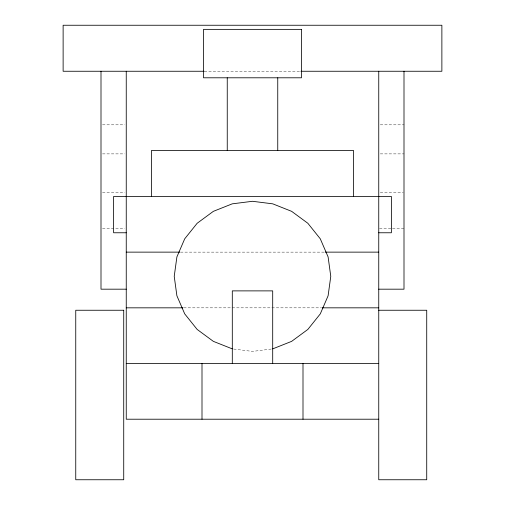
<?xml version="1.0" encoding="UTF-8"?>
<svg xmlns="http://www.w3.org/2000/svg" width="505" height="505" viewBox="0 0 505 505"><rect width="100%" height="100%" fill="white"/><g stroke="black" fill="none" stroke-linecap="round" stroke-linejoin="round"><path stroke-width="0.38" stroke-dasharray="2.52 1.89" d="M271.198 349.056L252.5 351.417L233.02 348.955M204.367 71.255L300.633 71.255M102.528 124.823L124.722 124.823M380.278 124.823L404 124.823M102.528 153.88L124.722 153.88M380.278 153.88L404 153.88M102.528 192.329L124.722 192.329M380.278 192.329L403.236 192.329M102.528 228.651L124.722 228.651M379.514 228.651L391.76 228.651M392.524 228.651L404 228.651M180.525 252.134L324.475 252.134M183.675 307.829L321.325 307.829"/><path stroke-width="0.76" d="M272.757 348.854L291.637 341.361L307.848 329.43L320.29 313.883L328.105 295.779L330.775 276.349L328.105 256.925L320.29 238.821L307.848 223.273L291.637 211.343L272.757 203.843L252.5 201.287L232.243 203.843L213.362 211.343L197.152 223.273L184.71 238.821L176.895 256.925L174.225 276.349L176.895 295.779L184.71 313.883L197.152 329.43L213.362 341.361L232.243 348.854M204.07 71.255L63.125 71.255L63.125 25.25L441.875 25.25L441.875 71.255L300.93 71.255M126.25 232.767L113.625 232.767L113.625 196.445L391.375 196.445L391.375 232.767L378.75 232.767M126.25 252.134L179.742 252.134M325.258 252.134L378.75 252.134M126.25 289.182L101 289.182L101 71.255M378.75 289.182L404 289.182L404 71.255M126.25 307.829L182.886 307.829M322.114 307.829L378.75 307.829M378.75 310.253L426.725 310.253L426.725 479.75L378.75 479.75L378.75 71.255M126.25 363.524L378.75 363.524M378.75 419.213L126.25 419.213L126.25 71.255M353.5 196.445L353.5 150.439L151.5 150.439L151.5 196.445M303 363.524L303 419.213M277.75 77.795L277.75 150.439M272.7 363.524L272.7 290.88L232.3 290.88L232.3 363.524M227.25 77.795L227.25 150.439M202 363.524L202 419.213M301.485 29.366L203.515 29.366L203.515 77.795L301.485 77.795L301.485 29.366M123.725 310.253L75.75 310.253L75.75 479.75L123.725 479.75L123.725 310.253"/></g></svg>
